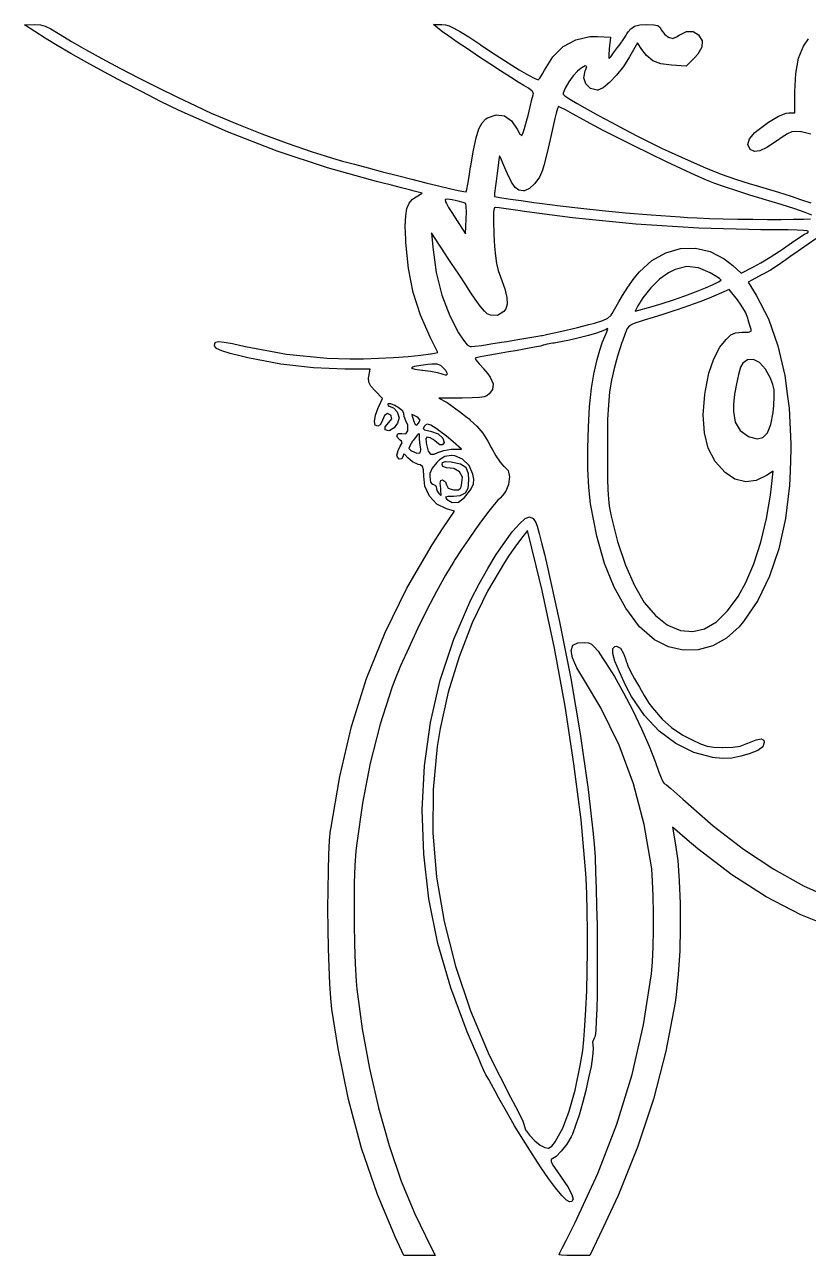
# Model space of a CAD drawing. Extents: x 85 to 117, y -106.7 to -93.3.
# Drawn here: x 107.76 to 110.94, y -103.14 to -98.14 of the extents above; entities that cross this region are included whole.
import ezdxf

# ---------------------------------------------------------------- set-up
doc = ezdxf.new("R2010")
doc.units = 0
doc.layers.add('BLACK', color=7, linetype='CONTINUOUS')

msp = doc.modelspace()

# ---------------------------------------------------------------- linework, layer by layer
at = {"layer": 'BLACK', "linetype": 'CONTINUOUS'}
for p, q in [((107.761, -98.1354), (107.802, -98.1352)), ((107.844, -98.1896), (107.761, -98.1354)), ((107.802, -98.1352), (107.825, -98.1364)), ((107.825, -98.1364), (107.845, -98.1416)), ((107.845, -98.1416), (107.868, -98.1525)), ((109.446, -98.1547), (109.422, -98.135)), ((109.422, -98.135), (109.456, -98.135)), ((109.456, -98.135), (109.471, -98.1362)), ((109.471, -98.1362), (109.486, -98.1405)), ((109.486, -98.1405), (109.505, -98.1492)), ((109.505, -98.1492), (109.531, -98.1637)), ((110.223, -98.1517), (110.238, -98.1413)), ((110.238, -98.1413), (110.26, -98.1362)), ((110.26, -98.1362), (110.289, -98.135)), ((110.289, -98.135), (110.317, -98.1357)), ((110.317, -98.1357), (110.333, -98.1391)), ((110.333, -98.1391), (110.342, -98.1468)), ((110.342, -98.1468), (110.347, -98.156)), ((107.849, -98.1925), (107.844, -98.1896)), ((107.893, -98.2196), (107.849, -98.1925)), ((107.868, -98.1525), (107.899, -98.1712)), ((107.899, -98.1712), (107.906, -98.1756)), ((107.906, -98.1756), (107.951, -98.203)), ((109.458, -98.1641), (109.446, -98.1547)), ((109.484, -98.1823), (109.458, -98.1641)), ((109.518, -98.2062), (109.484, -98.1823)), ((109.531, -98.1637), (109.565, -98.1851)), ((109.565, -98.1851), (109.61, -98.2148)), ((109.949, -98.2239), (110, -98.1964)), ((110, -98.1964), (110.057, -98.1838)), ((110.057, -98.1838), (110.088, -98.1833)), ((110.088, -98.1833), (110.141, -98.1858)), ((110.141, -98.1858), (110.136, -98.2333)), ((110.18, -98.2138), (110.195, -98.1929)), ((110.195, -98.1929), (110.204, -98.1778)), ((110.204, -98.1778), (110.207, -98.173)), ((110.207, -98.173), (110.212, -98.1643)), ((110.212, -98.1643), (110.223, -98.1517)), ((110.347, -98.156), (110.362, -98.1755)), ((110.362, -98.1755), (110.377, -98.1862)), ((110.377, -98.1862), (110.394, -98.1908)), ((110.394, -98.1908), (110.409, -98.1853)), ((110.409, -98.1853), (110.42, -98.1777)), ((110.42, -98.1777), (110.449, -98.1625)), ((110.449, -98.1625), (110.477, -98.163)), ((110.477, -98.163), (110.498, -98.1767)), ((110.498, -98.1767), (110.513, -98.2003)), ((110.924, -98.2228), (110.945, -98.1923)), ((107.949, -98.2523), (107.893, -98.2196)), ((107.951, -98.203), (108.008, -98.2358)), ((108.008, -98.2358), (108.075, -98.2725)), ((109.56, -98.234), (109.518, -98.2062)), ((109.604, -98.2639), (109.56, -98.234)), ((109.61, -98.2148), (109.613, -98.2169)), ((109.613, -98.2169), (109.672, -98.2558)), ((109.906, -98.2654), (109.949, -98.2239)), ((110.136, -98.2333), (110.134, -98.2591)), ((110.142, -98.2654), (110.153, -98.2499)), ((110.153, -98.2499), (110.169, -98.2274)), ((110.169, -98.2274), (110.18, -98.2138)), ((110.25, -98.2093), (110.218, -98.2659)), ((110.268, -98.236), (110.25, -98.2093)), ((110.287, -98.2604), (110.268, -98.236)), ((110.512, -98.2263), (110.495, -98.2553)), ((110.513, -98.2003), (110.512, -98.2263)), ((110.905, -98.2714), (110.924, -98.2228)), ((108.014, -98.289), (107.949, -98.2523)), ((108.086, -98.3283), (108.014, -98.289)), ((108.075, -98.2725), (108.148, -98.3118)), ((109.65, -98.294), (109.604, -98.2639)), ((109.694, -98.3227), (109.65, -98.294)), ((109.672, -98.2558), (109.725, -98.2898)), ((109.725, -98.2898), (109.77, -98.3182)), ((109.872, -98.3204), (109.906, -98.2654)), ((110.134, -98.2591), (110.134, -98.2707)), ((110.134, -98.2707), (110.138, -98.2702)), ((110.138, -98.2702), (110.142, -98.2654)), ((110.218, -98.2659), (110.193, -98.305)), ((110.313, -98.2815), (110.287, -98.2604)), ((110.345, -98.2937), (110.313, -98.2815)), ((110.389, -98.2997), (110.345, -98.2937)), ((110.448, -98.3039), (110.389, -98.2997)), ((110.482, -98.2704), (110.448, -98.3039)), ((110.495, -98.2553), (110.482, -98.2704)), ((110.894, -98.3331), (110.905, -98.2714)), ((108.161, -98.3687), (108.086, -98.3283)), ((108.148, -98.3118), (108.226, -98.3521)), ((109.734, -98.3481), (109.694, -98.3227)), ((109.766, -98.3683), (109.734, -98.3481)), ((109.77, -98.3182), (109.807, -98.34)), ((109.807, -98.34), (109.833, -98.3542)), ((109.854, -98.3531), (109.865, -98.3354)), ((109.865, -98.3354), (109.872, -98.3204)), ((109.989, -98.3426), (109.971, -98.3676)), ((110.007, -98.3235), (109.989, -98.3426)), ((110.022, -98.3119), (110.007, -98.3235)), ((110.038, -98.3028), (110.022, -98.3119)), ((110.033, -98.3507), (110.038, -98.3228)), ((110.045, -98.3047), (110.038, -98.3028)), ((110.038, -98.3228), (110.04, -98.3178)), ((110.04, -98.3178), (110.045, -98.3047)), ((110.165, -98.3407), (110.137, -98.3705)), ((110.193, -98.305), (110.165, -98.3407)), ((110.89, -98.4066), (110.894, -98.3331)), ((108.238, -98.4086), (108.161, -98.3687)), ((108.226, -98.3521), (108.305, -98.3921)), ((108.305, -98.3921), (108.382, -98.4303)), ((109.789, -98.3817), (109.766, -98.3683)), ((109.807, -98.3933), (109.789, -98.3817)), ((109.823, -98.406), (109.807, -98.3933)), ((109.833, -98.3542), (109.847, -98.3599)), ((109.847, -98.36), (109.854, -98.3531)), ((109.847, -98.3599), (109.847, -98.36)), ((109.956, -98.393), (109.949, -98.4133)), ((109.971, -98.3676), (109.956, -98.393)), ((110.041, -98.3761), (110.033, -98.3507)), ((110.059, -98.3945), (110.041, -98.3761)), ((110.086, -98.4017), (110.059, -98.3945)), ((110.111, -98.3916), (110.089, -98.4013)), ((110.137, -98.3705), (110.111, -98.3916)), ((108.313, -98.4467), (108.238, -98.4086)), ((108.389, -98.4835), (108.313, -98.4467)), ((108.382, -98.4303), (108.456, -98.4652)), ((109.814, -98.4685), (109.821, -98.4391)), ((109.821, -98.4391), (109.827, -98.4196)), ((109.828, -98.4142), (109.823, -98.406)), ((109.827, -98.4196), (109.828, -98.4142)), ((109.949, -98.4133), (109.948, -98.4171)), ((109.948, -98.4171), (109.955, -98.4242)), ((109.955, -98.4242), (109.975, -98.4375)), ((109.975, -98.4375), (110.006, -98.4561)), ((110.089, -98.4013), (110.086, -98.4017)), ((110.89, -98.4933), (110.89, -98.4066)), ((108.585, -98.5705), (108.389, -98.4835)), ((108.456, -98.4652), (108.522, -98.4955)), ((108.522, -98.4955), (108.532, -98.4998)), ((108.532, -98.4998), (108.623, -98.5383)), ((109.806, -98.5037), (109.814, -98.4685)), ((109.92, -98.4951), (109.915, -98.5162)), ((109.926, -98.4758), (109.92, -98.4951)), ((109.93, -98.4683), (109.926, -98.4758)), ((109.938, -98.4716), (109.93, -98.4683)), ((109.958, -98.4816), (109.938, -98.4716)), ((109.986, -98.4968), (109.958, -98.4816)), ((110.019, -98.5155), (109.986, -98.4968)), ((110.006, -98.4561), (110.046, -98.4787)), ((110.046, -98.4787), (110.092, -98.5044)), ((110.823, -98.5068), (110.854, -98.4946)), ((110.854, -98.4946), (110.865, -98.4933)), ((110.865, -98.4933), (110.89, -98.4933)), ((108.623, -98.5383), (108.724, -98.5781)), ((109.606, -98.5589), (109.619, -98.5337)), ((109.619, -98.5337), (109.634, -98.5178)), ((109.634, -98.5178), (109.641, -98.5138)), ((109.641, -98.5138), (109.677, -98.5018)), ((109.677, -98.5018), (109.71, -98.5058)), ((109.71, -98.5058), (109.738, -98.526)), ((109.738, -98.526), (109.761, -98.5596)), ((109.792, -98.557), (109.8, -98.5272)), ((109.8, -98.5272), (109.806, -98.5037)), ((109.915, -98.5162), (109.907, -98.5536)), ((110.058, -98.5369), (110.019, -98.5155)), ((110.111, -98.5647), (110.058, -98.5369)), ((110.092, -98.5044), (110.143, -98.5319)), ((110.143, -98.5319), (110.196, -98.5601)), ((110.734, -98.5676), (110.782, -98.5313)), ((110.782, -98.5313), (110.823, -98.5068)), ((108.787, -98.6489), (108.585, -98.5705)), ((108.724, -98.5781), (108.828, -98.6167)), ((109.584, -98.6446), (109.595, -98.5952)), ((109.595, -98.5952), (109.606, -98.5589)), ((109.761, -98.5596), (109.771, -98.5767)), ((109.771, -98.5767), (109.78, -98.5849)), ((109.78, -98.5849), (109.781, -98.585)), ((109.781, -98.585), (109.785, -98.5774)), ((109.785, -98.5774), (109.792, -98.557)), ((109.907, -98.5536), (109.896, -98.6015)), ((110.171, -98.5954), (110.111, -98.5647)), ((110.236, -98.6277), (110.171, -98.5954)), ((110.196, -98.5601), (110.25, -98.5879)), ((110.25, -98.5879), (110.302, -98.6142)), ((110.698, -98.6219), (110.705, -98.599)), ((110.705, -98.599), (110.727, -98.5736)), ((110.727, -98.5736), (110.734, -98.5676)), ((110.838, -98.5926), (110.815, -98.6089)), ((110.86, -98.5783), (110.838, -98.5926)), ((110.877, -98.571), (110.86, -98.5783)), ((110.893, -98.5689), (110.877, -98.571)), ((110.914, -98.5701), (110.893, -98.5689)), ((110.916, -98.5703), (110.914, -98.5701)), ((110.954, -98.5795), (110.916, -98.5703)), ((108.991, -98.7168), (108.787, -98.6489)), ((108.828, -98.6167), (108.929, -98.6517)), ((109.573, -98.7088), (109.584, -98.6446)), ((109.896, -98.6015), (109.883, -98.6546)), ((110.302, -98.6603), (110.236, -98.6277)), ((110.302, -98.6142), (110.351, -98.6379)), ((110.351, -98.6379), (110.375, -98.6491)), ((110.375, -98.6491), (110.456, -98.6863)), ((110.708, -98.6417), (110.698, -98.6219)), ((110.708, -98.6418), (110.708, -98.6417)), ((110.725, -98.6505), (110.708, -98.6418)), ((110.747, -98.6484), (110.725, -98.6505)), ((110.776, -98.6347), (110.747, -98.6484)), ((110.815, -98.6089), (110.776, -98.6347)), ((108.929, -98.6517), (108.982, -98.6687)), ((108.982, -98.6687), (109.012, -98.6778)), ((109.012, -98.6778), (109.052, -98.6892)), ((109.052, -98.6892), (109.101, -98.7025)), ((109.687, -98.6829), (109.684, -98.7077)), ((109.69, -98.6683), (109.687, -98.6829)), ((109.69, -98.6685), (109.69, -98.6683)), ((109.695, -98.6779), (109.69, -98.6685)), ((109.704, -98.6984), (109.695, -98.6779)), ((109.716, -98.7267), (109.704, -98.6984)), ((109.883, -98.6546), (109.87, -98.7073)), ((110.368, -98.6918), (110.302, -98.6603)), ((110.429, -98.7209), (110.368, -98.6918)), ((110.456, -98.6863), (110.527, -98.7168)), ((109.19, -98.7724), (108.991, -98.7168)), ((109.101, -98.7025), (109.156, -98.7171)), ((109.156, -98.7171), (109.215, -98.7324)), ((109.215, -98.7324), (109.275, -98.7479)), ((109.275, -98.7479), (109.334, -98.763)), ((109.566, -98.7515), (109.572, -98.7127)), ((109.572, -98.7127), (109.573, -98.7088)), ((109.68, -98.7383), (109.676, -98.7704)), ((109.684, -98.7077), (109.68, -98.7383)), ((109.722, -98.7412), (109.716, -98.7267)), ((109.738, -98.7751), (109.722, -98.7412)), ((109.865, -98.7267), (109.853, -98.7548)), ((109.87, -98.7073), (109.865, -98.7267)), ((110.485, -98.7462), (110.429, -98.7209)), ((110.531, -98.7664), (110.485, -98.7462)), ((110.527, -98.7168), (110.59, -98.742)), ((110.59, -98.742), (110.649, -98.7631)), ((109.206, -98.7765), (109.19, -98.7724)), ((109.251, -98.7877), (109.206, -98.7765)), ((109.292, -98.7979), (109.251, -98.7877)), ((109.324, -98.806), (109.292, -98.7979)), ((109.334, -98.763), (109.391, -98.7771)), ((109.391, -98.7771), (109.442, -98.7898)), ((109.442, -98.7898), (109.487, -98.8004)), ((109.557, -98.8055), (109.561, -98.7835)), ((109.561, -98.7835), (109.566, -98.7515)), ((109.672, -98.7997), (109.67, -98.8219)), ((109.676, -98.7704), (109.672, -98.7997)), ((109.753, -98.7962), (109.738, -98.7751)), ((109.769, -98.807), (109.753, -98.7962)), ((109.834, -98.7809), (109.812, -98.8007)), ((109.853, -98.7548), (109.834, -98.7809)), ((110.565, -98.7801), (110.531, -98.7664)), ((110.604, -98.7941), (110.565, -98.7801)), ((110.654, -98.8106), (110.604, -98.7941)), ((110.649, -98.7631), (110.708, -98.7816)), ((110.708, -98.7816), (110.732, -98.7886)), ((110.732, -98.7886), (110.773, -98.8007)), ((109.323, -98.8606), (109.337, -98.8445)), ((109.343, -98.8111), (109.324, -98.806)), ((109.337, -98.8445), (109.351, -98.8346)), ((109.376, -98.8196), (109.343, -98.8111)), ((109.351, -98.8346), (109.376, -98.8196)), ((109.479, -98.8442), (109.469, -98.8457)), ((109.469, -98.8457), (109.471, -98.8549)), ((109.498, -98.8467), (109.479, -98.8442)), ((109.487, -98.8004), (109.522, -98.8083)), ((109.522, -98.8517), (109.498, -98.8467)), ((109.522, -98.8083), (109.545, -98.8131)), ((109.545, -98.8131), (109.555, -98.8142)), ((109.555, -98.8141), (109.557, -98.8055)), ((109.555, -98.8142), (109.555, -98.8141)), ((109.67, -98.8219), (109.669, -98.8327)), ((109.669, -98.8327), (109.669, -98.8331)), ((109.669, -98.8331), (109.677, -98.8348)), ((109.677, -98.8348), (109.7, -98.8385)), ((109.7, -98.8385), (109.734, -98.8436)), ((109.734, -98.8436), (109.778, -98.8499)), ((109.788, -98.81), (109.769, -98.807)), ((109.778, -98.8499), (109.829, -98.8571)), ((109.791, -98.8098), (109.788, -98.81)), ((109.812, -98.8007), (109.791, -98.8098)), ((110.707, -98.8275), (110.654, -98.8106)), ((110.757, -98.8426), (110.707, -98.8275)), ((110.761, -98.8441), (110.757, -98.8426)), ((110.834, -98.8658), (110.761, -98.8441)), ((110.773, -98.8007), (110.823, -98.816)), ((110.823, -98.816), (110.875, -98.8324)), ((110.875, -98.8324), (110.913, -98.845)), ((110.913, -98.845), (110.955, -98.8586)), ((109.309, -98.9124), (109.314, -98.8823)), ((109.314, -98.8823), (109.323, -98.8606)), ((109.471, -98.8549), (109.474, -98.8621)), ((109.474, -98.8621), (109.483, -98.8782)), ((109.483, -98.8782), (109.499, -98.903)), ((109.542, -98.8574), (109.522, -98.8517)), ((109.553, -98.8622), (109.542, -98.8574)), ((109.553, -98.8624), (109.553, -98.8622)), ((109.555, -98.8733), (109.553, -98.8624)), ((109.556, -98.8958), (109.555, -98.8733)), ((109.555, -98.9256), (109.556, -98.8958)), ((109.666, -98.8958), (109.665, -98.9075)), ((109.667, -98.8891), (109.666, -98.8958)), ((109.67, -98.8799), (109.667, -98.8891)), ((109.674, -98.8777), (109.67, -98.8799)), ((109.675, -98.8778), (109.674, -98.8777)), ((109.689, -98.8797), (109.675, -98.8778)), ((109.717, -98.8835), (109.689, -98.8797)), ((109.755, -98.8888), (109.717, -98.8835)), ((109.801, -98.8953), (109.755, -98.8888)), ((109.852, -98.9026), (109.801, -98.8953)), ((109.829, -98.8571), (109.853, -98.8605)), ((109.853, -98.8605), (109.936, -98.8714)), ((109.936, -98.8714), (110.02, -98.8813)), ((110.02, -98.8813), (110.107, -98.8904)), ((110.107, -98.8904), (110.202, -98.8991)), ((110.202, -98.8991), (110.306, -98.9076)), ((110.89, -98.8837), (110.834, -98.8658)), ((110.932, -98.8981), (110.89, -98.8837)), ((110.958, -98.909), (110.932, -98.8981)), ((109.307, -98.9535), (109.309, -98.9124)), ((109.499, -98.903), (109.517, -98.9312)), ((109.517, -98.9312), (109.518, -98.9328)), ((109.518, -98.9328), (109.552, -98.9848)), ((109.552, -98.9848), (109.555, -98.9256)), ((109.665, -98.9075), (109.665, -98.9377)), ((109.665, -98.9377), (109.667, -98.9819)), ((109.986, -98.9202), (109.852, -98.9026)), ((110.243, -98.946), (109.986, -98.9202)), ((110.5, -98.9622), (110.243, -98.946)), ((110.306, -98.9076), (110.424, -98.9162)), ((110.424, -98.9162), (110.453, -98.9182)), ((110.453, -98.9182), (110.493, -98.9205)), ((110.493, -98.9205), (110.543, -98.9224)), ((110.543, -98.9224), (110.598, -98.924)), ((110.598, -98.924), (110.658, -98.9252)), ((110.658, -98.9252), (110.719, -98.926)), ((110.719, -98.926), (110.778, -98.9264)), ((110.778, -98.9264), (110.834, -98.9263)), ((110.834, -98.9263), (110.883, -98.9258)), ((110.883, -98.9258), (110.924, -98.9249)), ((110.924, -98.9249), (110.953, -98.9235)), ((109.309, -99.0085), (109.307, -98.9535)), ((109.443, -99.0267), (109.414, -98.9808)), ((109.414, -98.9808), (109.419, -99.0392)), ((109.667, -98.9819), (109.667, -98.9871)), ((109.667, -98.9871), (109.669, -99.0369)), ((110.752, -98.9683), (110.5, -98.9622)), ((110.813, -98.9686), (110.752, -98.9683)), ((110.863, -98.969), (110.813, -98.9686)), ((110.899, -98.9697), (110.863, -98.969)), ((110.924, -98.9708), (110.899, -98.9697)), ((110.906, -99.0016), (110.929, -98.9869)), ((110.938, -98.9724), (110.924, -98.9708)), ((110.929, -98.9869), (110.938, -98.9816)), ((110.944, -98.9747), (110.938, -98.9724)), ((110.938, -98.9816), (110.944, -98.9777)), ((110.944, -98.9777), (110.944, -98.9747)), ((109.31, -99.0195), (109.309, -99.0085)), ((109.32, -99.1262), (109.31, -99.0195)), ((109.419, -99.0392), (109.433, -99.1425)), ((109.457, -99.0477), (109.443, -99.0267)), ((109.479, -99.0814), (109.457, -99.0477)), ((109.669, -99.0369), (109.673, -99.0747)), ((110.366, -99.0617), (110.425, -99.045)), ((110.425, -99.045), (110.486, -99.0435)), ((110.486, -99.0435), (110.546, -99.0572)), ((110.827, -99.0553), (110.843, -99.0439)), ((110.843, -99.0439), (110.876, -99.0215)), ((110.876, -99.0215), (110.906, -99.0016)), ((110.913, -99.0488), (110.889, -99.0642)), ((110.975, -99.0054), (110.913, -99.0488)), ((109.498, -99.11), (109.479, -99.0814)), ((109.673, -99.0747), (109.678, -99.1054)), ((110.258, -99.14), (110.309, -99.0934)), ((110.309, -99.0934), (110.366, -99.0617)), ((110.546, -99.0572), (110.603, -99.0864)), ((110.603, -99.0864), (110.638, -99.1138)), ((110.752, -99.1026), (110.789, -99.0801)), ((110.789, -99.0801), (110.827, -99.0553)), ((110.845, -99.0966), (110.822, -99.1127)), ((110.853, -99.09), (110.845, -99.0966)), ((110.874, -99.0743), (110.853, -99.09)), ((110.889, -99.0642), (110.874, -99.0743)), ((109.339, -99.2234), (109.32, -99.1262)), ((109.433, -99.1425), (109.456, -99.2344)), ((109.507, -99.1235), (109.498, -99.11)), ((109.527, -99.153), (109.507, -99.1235)), ((109.678, -99.1054), (109.685, -99.1337)), ((109.685, -99.1337), (109.694, -99.16)), ((110.237, -99.1652), (110.258, -99.14)), ((110.376, -99.1435), (110.34, -99.1692)), ((110.404, -99.1297), (110.376, -99.1435)), ((110.451, -99.1182), (110.404, -99.1297)), ((110.498, -99.1228), (110.451, -99.1182)), ((110.546, -99.1436), (110.498, -99.1228)), ((110.566, -99.1555), (110.546, -99.1436)), ((110.638, -99.1138), (110.672, -99.1442)), ((110.672, -99.1442), (110.722, -99.1189)), ((110.722, -99.1189), (110.752, -99.1026)), ((110.791, -99.1321), (110.758, -99.1505)), ((110.822, -99.1127), (110.791, -99.1321)), ((109.55, -99.1883), (109.527, -99.153)), ((109.574, -99.2244), (109.55, -99.1883)), ((109.694, -99.16), (109.711, -99.2081)), ((110.211, -99.2016), (110.237, -99.1652)), ((110.34, -99.1692), (110.304, -99.2048)), ((110.526, -99.205), (110.558, -99.1913)), ((110.558, -99.1913), (110.58, -99.1805)), ((110.583, -99.1669), (110.566, -99.1555)), ((110.58, -99.1805), (110.59, -99.1736)), ((110.59, -99.173), (110.583, -99.1669)), ((110.59, -99.1736), (110.59, -99.173)), ((110.715, -99.173), (110.7, -99.1808)), ((110.7, -99.1808), (110.733, -99.2343)), ((110.757, -99.1507), (110.715, -99.173)), ((110.758, -99.1505), (110.757, -99.1507)), ((109.369, -99.3156), (109.339, -99.2234)), ((109.456, -99.2344), (109.488, -99.3183)), ((109.591, -99.2499), (109.574, -99.2244)), ((109.612, -99.2785), (109.591, -99.2499)), ((109.711, -99.2081), (109.72, -99.244)), ((109.72, -99.244), (109.721, -99.2702)), ((110.174, -99.2612), (110.189, -99.2353)), ((110.189, -99.2353), (110.211, -99.2016)), ((110.272, -99.2449), (110.252, -99.2769)), ((110.304, -99.2048), (110.272, -99.2449)), ((110.396, -99.2528), (110.442, -99.2368)), ((110.442, -99.2368), (110.486, -99.2205)), ((110.486, -99.2205), (110.526, -99.205)), ((110.542, -99.2461), (110.503, -99.2608)), ((110.57, -99.2346), (110.542, -99.2461)), ((110.623, -99.211), (110.57, -99.2346)), ((110.656, -99.2532), (110.623, -99.211)), ((110.733, -99.2343), (110.782, -99.3306)), ((109.629, -99.2996), (109.612, -99.2785)), ((109.64, -99.3099), (109.629, -99.2996)), ((109.716, -99.2894), (109.707, -99.3009)), ((109.721, -99.2702), (109.716, -99.2894)), ((110.147, -99.3088), (110.158, -99.289)), ((110.158, -99.289), (110.174, -99.2612)), ((110.252, -99.2769), (110.241, -99.2994)), ((110.241, -99.2994), (110.31, -99.2798)), ((110.31, -99.2798), (110.351, -99.2675)), ((110.351, -99.2675), (110.396, -99.2528)), ((110.402, -99.2963), (110.357, -99.3109)), ((110.411, -99.2932), (110.402, -99.2963)), ((110.458, -99.2771), (110.411, -99.2932)), ((110.503, -99.2608), (110.458, -99.2771)), ((110.671, -99.2743), (110.656, -99.2532)), ((110.689, -99.3037), (110.671, -99.2743)), ((109.41, -99.4076), (109.369, -99.3156)), ((109.488, -99.3183), (109.524, -99.3866)), ((109.653, -99.3155), (109.64, -99.3099)), ((109.682, -99.3162), (109.653, -99.3155)), ((109.707, -99.3009), (109.682, -99.3162)), ((110.053, -99.3531), (110.076, -99.3473)), ((110.076, -99.3473), (110.109, -99.3376)), ((110.109, -99.3376), (110.13, -99.3278)), ((110.13, -99.3278), (110.143, -99.3155)), ((110.143, -99.3155), (110.147, -99.3088)), ((110.248, -99.3455), (110.23, -99.3515)), ((110.253, -99.3441), (110.248, -99.3455)), ((110.278, -99.3361), (110.253, -99.3441)), ((110.314, -99.3246), (110.278, -99.3361)), ((110.357, -99.3109), (110.314, -99.3246)), ((110.699, -99.3282), (110.689, -99.3037)), ((110.7, -99.3342), (110.699, -99.3282)), ((110.707, -99.3575), (110.7, -99.3342)), ((110.782, -99.3306), (110.82, -99.4395)), ((109.524, -99.3866), (109.543, -99.4174)), ((109.838, -99.4018), (109.86, -99.3981)), ((109.86, -99.3981), (109.865, -99.3973)), ((109.865, -99.3973), (109.886, -99.3931)), ((109.886, -99.3931), (109.919, -99.3857)), ((109.919, -99.3857), (109.961, -99.3759)), ((109.961, -99.3759), (110.007, -99.3648)), ((110.007, -99.3648), (110.053, -99.3531)), ((110.051, -99.3974), (110.013, -99.4073)), ((110.084, -99.3879), (110.051, -99.3974)), ((110.11, -99.3796), (110.084, -99.3879)), ((110.108, -99.4241), (110.123, -99.3894)), ((110.123, -99.3737), (110.11, -99.3796)), ((110.129, -99.3697), (110.123, -99.3737)), ((110.123, -99.3894), (110.13, -99.3725)), ((110.13, -99.3725), (110.129, -99.3697)), ((110.2, -99.3899), (110.189, -99.4216)), ((110.209, -99.3701), (110.2, -99.3899)), ((110.218, -99.3584), (110.209, -99.3701)), ((110.23, -99.3515), (110.218, -99.3584)), ((110.61, -99.414), (110.63, -99.3956)), ((110.63, -99.3956), (110.649, -99.3871)), ((110.649, -99.3871), (110.675, -99.385)), ((110.675, -99.385), (110.677, -99.385)), ((110.677, -99.385), (110.701, -99.3839)), ((110.701, -99.3839), (110.712, -99.3799)), ((110.712, -99.373), (110.707, -99.3575)), ((110.712, -99.3799), (110.712, -99.373)), ((108.532, -99.4404), (108.534, -99.43)), ((108.54, -99.4502), (108.532, -99.4404)), ((108.534, -99.43), (108.538, -99.425)), ((108.538, -99.425), (108.549, -99.4225)), ((108.549, -99.4225), (108.571, -99.4244)), ((108.571, -99.4244), (108.606, -99.4308)), ((108.606, -99.4308), (108.657, -99.442)), ((108.657, -99.442), (108.658, -99.4423)), ((108.658, -99.4423), (108.825, -99.4743)), ((109.44, -99.4676), (109.41, -99.4076)), ((109.543, -99.4174), (109.558, -99.4353)), ((109.558, -99.4353), (109.571, -99.4427)), ((109.571, -99.4427), (109.576, -99.4432)), ((109.576, -99.4432), (109.59, -99.4418)), ((109.59, -99.4418), (109.618, -99.4381)), ((109.618, -99.4381), (109.655, -99.4325)), ((109.655, -99.4325), (109.698, -99.4255)), ((109.698, -99.4255), (109.719, -99.422)), ((109.719, -99.422), (109.764, -99.4143)), ((109.764, -99.4143), (109.805, -99.4074)), ((109.832, -99.446), (109.797, -99.4525)), ((109.805, -99.4074), (109.838, -99.4018)), ((109.856, -99.4409), (109.832, -99.446)), ((109.867, -99.4378), (109.856, -99.4409)), ((109.868, -99.4372), (109.867, -99.4378)), ((109.884, -99.4328), (109.868, -99.4372)), ((109.906, -99.4294), (109.884, -99.4328)), ((109.912, -99.4287), (109.906, -99.4294)), ((109.939, -99.424), (109.912, -99.4287)), ((109.974, -99.4165), (109.939, -99.424)), ((110.013, -99.4073), (109.974, -99.4165)), ((110.097, -99.4574), (110.108, -99.4241)), ((110.187, -99.4262), (110.169, -99.482)), ((110.189, -99.4216), (110.187, -99.4262)), ((110.56, -99.4929), (110.585, -99.446)), ((110.585, -99.446), (110.61, -99.414)), ((110.82, -99.4395), (110.849, -99.5607)), ((108.562, -99.4602), (108.54, -99.4502)), ((108.596, -99.4712), (108.562, -99.4602)), ((108.646, -99.4839), (108.596, -99.4712)), ((108.668, -99.4889), (108.646, -99.4839)), ((108.802, -99.514), (108.668, -99.4889)), ((108.825, -99.4743), (108.989, -99.4907)), ((108.989, -99.4907), (109.082, -99.4932)), ((109.082, -99.4932), (109.137, -99.4924)), ((109.137, -99.4924), (109.198, -99.4902)), ((109.198, -99.4902), (109.26, -99.4869)), ((109.26, -99.4869), (109.319, -99.4828)), ((109.319, -99.4828), (109.37, -99.478)), ((109.37, -99.478), (109.409, -99.473)), ((109.409, -99.473), (109.413, -99.4723)), ((109.413, -99.4723), (109.44, -99.4676)), ((109.595, -99.4884), (109.591, -99.4897)), ((109.591, -99.4897), (109.594, -99.497)), ((109.594, -99.497), (109.607, -99.5128)), ((109.613, -99.4846), (109.595, -99.4884)), ((109.643, -99.4791), (109.613, -99.4846)), ((109.682, -99.4722), (109.643, -99.4791)), ((109.726, -99.4647), (109.682, -99.4722)), ((109.755, -99.4599), (109.726, -99.4647)), ((109.797, -99.4525), (109.755, -99.4599)), ((110.076, -99.5433), (110.087, -99.4951)), ((110.087, -99.4951), (110.097, -99.4574)), ((110.169, -99.482), (110.155, -99.5318)), ((110.54, -99.5505), (110.56, -99.4929)), ((110.697, -99.4963), (110.678, -99.5098)), ((110.721, -99.495), (110.697, -99.4963)), ((110.746, -99.5082), (110.721, -99.495)), ((108.935, -99.5296), (108.802, -99.514)), ((109.062, -99.535), (108.935, -99.5296)), ((109.164, -99.535), (109.062, -99.535)), ((109.159, -99.5639), (109.164, -99.535)), ((109.336, -99.5269), (109.333, -99.5309)), ((109.333, -99.5309), (109.346, -99.5347)), ((109.345, -99.5243), (109.336, -99.5269)), ((109.37, -99.5199), (109.345, -99.5243)), ((109.346, -99.5347), (109.375, -99.5385)), ((109.399, -99.5162), (109.37, -99.5199)), ((109.375, -99.5385), (109.377, -99.5387)), ((109.377, -99.5387), (109.41, -99.5429)), ((109.415, -99.5147), (109.399, -99.5162)), ((109.41, -99.5429), (109.438, -99.5483)), ((109.437, -99.515), (109.415, -99.5147)), ((109.451, -99.5202), (109.437, -99.515)), ((109.438, -99.5483), (109.455, -99.5536)), ((109.464, -99.5319), (109.451, -99.5202)), ((109.472, -99.5406), (109.464, -99.5319)), ((109.479, -99.5543), (109.472, -99.5406)), ((109.607, -99.5128), (109.626, -99.5338)), ((109.626, -99.5338), (109.626, -99.5345)), ((109.626, -99.5345), (109.642, -99.5543)), ((110.064, -99.6114), (110.075, -99.5472)), ((110.075, -99.5472), (110.076, -99.5433)), ((110.155, -99.5318), (110.145, -99.579)), ((110.669, -99.527), (110.66, -99.5566)), ((110.678, -99.5098), (110.669, -99.527)), ((110.77, -99.5349), (110.746, -99.5082)), ((110.792, -99.5743), (110.77, -99.5349)), ((109.158, -99.5701), (109.159, -99.5639)), ((109.159, -99.5876), (109.158, -99.5701)), ((109.167, -99.6033), (109.159, -99.5876)), ((109.455, -99.5536), (109.473, -99.5593)), ((109.473, -99.5593), (109.479, -99.5543)), ((109.642, -99.5543), (109.652, -99.5669)), ((109.652, -99.5669), (109.664, -99.5937)), ((109.664, -99.5937), (109.661, -99.6168)), ((110.145, -99.579), (110.137, -99.6271)), ((110.526, -99.6215), (110.54, -99.5505)), ((110.652, -99.5946), (110.645, -99.6367)), ((110.66, -99.5566), (110.652, -99.5946)), ((110.792, -99.5747), (110.792, -99.5743)), ((110.8, -99.5972), (110.792, -99.5747)), ((110.805, -99.6189), (110.8, -99.5972)), ((110.849, -99.5607), (110.86, -99.6456)), ((109.185, -99.6233), (109.167, -99.6033)), ((109.215, -99.6538), (109.185, -99.6233)), ((109.627, -99.6473), (109.608, -99.6501)), ((109.639, -99.6424), (109.627, -99.6473)), ((109.648, -99.635), (109.639, -99.6424)), ((109.661, -99.6168), (109.648, -99.635)), ((110.056, -99.6873), (110.064, -99.6114)), ((110.137, -99.6271), (110.132, -99.6795)), ((110.517, -99.7208), (110.524, -99.637)), ((110.524, -99.637), (110.526, -99.6215)), ((110.645, -99.6367), (110.641, -99.6789)), ((110.804, -99.6829), (110.806, -99.6456)), ((110.806, -99.6456), (110.805, -99.6189)), ((110.86, -99.6456), (110.866, -99.6936)), ((109.186, -99.7222), (109.197, -99.6917)), ((109.197, -99.6917), (109.199, -99.6887)), ((109.199, -99.6887), (109.215, -99.6538)), ((109.237, -99.6757), (109.236, -99.6767)), ((109.236, -99.6767), (109.237, -99.684)), ((109.248, -99.6755), (109.237, -99.6757)), ((109.237, -99.684), (109.242, -99.685)), ((109.242, -99.685), (109.259, -99.692)), ((109.265, -99.6825), (109.248, -99.6755)), ((109.259, -99.692), (109.274, -99.7087)), ((109.283, -99.6936), (109.265, -99.6825)), ((109.297, -99.7056), (109.283, -99.6936)), ((109.538, -99.652), (109.444, -99.6524)), ((109.444, -99.6524), (109.477, -99.6708)), ((109.477, -99.6708), (109.498, -99.6849)), ((109.498, -99.6849), (109.527, -99.7062)), ((109.579, -99.6516), (109.538, -99.652)), ((109.608, -99.6501), (109.579, -99.6516)), ((110.051, -99.7703), (110.056, -99.6873)), ((110.132, -99.6795), (110.129, -99.7398)), ((110.641, -99.6789), (110.64, -99.7073)), ((110.801, -99.7111), (110.804, -99.6829)), ((110.866, -99.6936), (110.873, -99.8379)), ((109.182, -99.7469), (109.186, -99.7222)), ((109.185, -99.7627), (109.182, -99.7469)), ((109.213, -99.7459), (109.205, -99.7615)), ((109.214, -99.7413), (109.213, -99.7459)), ((109.223, -99.7228), (109.214, -99.7413)), ((109.235, -99.7154), (109.223, -99.7228)), ((109.248, -99.7218), (109.235, -99.7154)), ((109.241, -99.7511), (109.252, -99.7366)), ((109.25, -99.7254), (109.248, -99.7218)), ((109.252, -99.7366), (109.25, -99.7254)), ((109.274, -99.7087), (109.281, -99.7284)), ((109.282, -99.7317), (109.276, -99.754)), ((109.281, -99.7284), (109.282, -99.7317)), ((109.301, -99.7152), (109.297, -99.7056)), ((109.302, -99.7272), (109.301, -99.7152)), ((109.31, -99.7449), (109.302, -99.7272)), ((109.317, -99.7617), (109.31, -99.7449)), ((109.34, -99.7213), (109.334, -99.7186)), ((109.334, -99.7186), (109.335, -99.7253)), ((109.335, -99.7253), (109.341, -99.7418)), ((109.354, -99.729), (109.34, -99.7213)), ((109.341, -99.7418), (109.341, -99.7437)), ((109.341, -99.7437), (109.348, -99.7601)), ((109.36, -99.7328), (109.354, -99.729)), ((109.367, -99.7417), (109.36, -99.7328)), ((109.361, -99.7541), (109.367, -99.7417)), ((109.527, -99.7062), (109.558, -99.7305)), ((109.558, -99.7305), (109.566, -99.737)), ((109.566, -99.737), (109.571, -99.7417)), ((109.571, -99.7417), (109.598, -99.7664)), ((110.129, -99.7398), (110.128, -99.8114)), ((110.522, -99.7934), (110.517, -99.7208)), ((110.64, -99.7073), (110.647, -99.7502)), ((110.792, -99.7597), (110.801, -99.7111)), ((109.196, -99.7668), (109.185, -99.7627)), ((109.205, -99.7615), (109.196, -99.7668)), ((109.226, -99.7693), (109.241, -99.7511)), ((109.226, -99.7809), (109.226, -99.7693)), ((109.24, -99.785), (109.226, -99.7809)), ((109.244, -99.7844), (109.24, -99.785)), ((109.262, -99.7735), (109.244, -99.7844)), ((109.276, -99.754), (109.262, -99.7735)), ((109.273, -99.8052), (109.278, -99.7957)), ((109.278, -99.7957), (109.292, -99.7963)), ((109.292, -99.7963), (109.293, -99.7965)), ((109.293, -99.7965), (109.309, -99.7971)), ((109.309, -99.7971), (109.317, -99.7855)), ((109.318, -99.783), (109.317, -99.7617)), ((109.317, -99.7855), (109.318, -99.783)), ((109.348, -99.7601), (109.354, -99.7625)), ((109.354, -99.7625), (109.361, -99.7541)), ((109.362, -99.7956), (109.355, -99.8028)), ((109.365, -99.8), (109.362, -99.7956)), ((109.365, -99.8149), (109.365, -99.8)), ((109.385, -99.7665), (109.38, -99.7758)), ((109.38, -99.7758), (109.385, -99.7814)), ((109.39, -99.7605), (109.385, -99.7665)), ((109.385, -99.7814), (109.403, -99.7859)), ((109.398, -99.7577), (109.39, -99.7605)), ((109.411, -99.7626), (109.398, -99.7577)), ((109.403, -99.7859), (109.409, -99.787)), ((109.409, -99.787), (109.441, -99.7975)), ((109.432, -99.7762), (109.411, -99.7626)), ((109.443, -99.7833), (109.432, -99.7762)), ((109.441, -99.7975), (109.46, -99.8148)), ((109.474, -99.8066), (109.443, -99.7833)), ((109.598, -99.7664), (109.622, -99.7944)), ((109.622, -99.7944), (109.643, -99.8274)), ((110.049, -99.8558), (110.051, -99.7703)), ((110.538, -99.8558), (110.522, -99.7934)), ((110.647, -99.7502), (110.668, -99.7839)), ((110.668, -99.7839), (110.701, -99.8077)), ((110.76, -99.8122), (110.779, -99.7931)), ((110.779, -99.7931), (110.792, -99.7597)), ((109.275, -99.8122), (109.273, -99.8052)), ((109.286, -99.8238), (109.275, -99.8122)), ((109.278, -99.8649), (109.286, -99.8482)), ((109.292, -99.8268), (109.286, -99.8238)), ((109.286, -99.8482), (109.294, -99.8337)), ((109.294, -99.8337), (109.292, -99.8268)), ((109.325, -99.8465), (109.322, -99.8569)), ((109.337, -99.8277), (109.325, -99.8465)), ((109.341, -99.8226), (109.337, -99.8277)), ((109.355, -99.8028), (109.341, -99.8226)), ((109.366, -99.835), (109.365, -99.8149)), ((109.37, -99.8579), (109.366, -99.835)), ((109.395, -99.8115), (109.391, -99.8161)), ((109.391, -99.8161), (109.392, -99.832)), ((109.392, -99.832), (109.394, -99.8403)), ((109.394, -99.8403), (109.399, -99.8618)), ((109.408, -99.8143), (109.395, -99.8115)), ((109.421, -99.8207), (109.408, -99.8143)), ((109.434, -99.8319), (109.421, -99.8207)), ((109.435, -99.8333), (109.434, -99.8319)), ((109.447, -99.842), (109.435, -99.8333)), ((109.459, -99.8418), (109.447, -99.842)), ((109.465, -99.8324), (109.459, -99.8418)), ((109.46, -99.8148), (109.465, -99.8324)), ((109.502, -99.8298), (109.474, -99.8066)), ((109.536, -99.8594), (109.502, -99.8298)), ((109.643, -99.8274), (109.656, -99.853)), ((110.128, -99.8114), (110.128, -99.8558)), ((110.701, -99.8077), (110.706, -99.8099)), ((110.706, -99.8099), (110.736, -99.8175)), ((110.736, -99.8175), (110.76, -99.8122)), ((110.873, -99.8379), (110.873, -99.86)), ((109.273, -99.8847), (109.278, -99.8649)), ((109.275, -99.8922), (109.273, -99.8847)), ((109.283, -99.9008), (109.275, -99.8922)), ((109.293, -99.8993), (109.283, -99.9008)), ((109.299, -99.8871), (109.293, -99.8993)), ((109.3, -99.8807), (109.299, -99.8871)), ((109.305, -99.8812), (109.3, -99.8807)), ((109.317, -99.8943), (109.305, -99.8812)), ((109.337, -99.9112), (109.317, -99.8943)), ((109.322, -99.8569), (109.328, -99.8638)), ((109.328, -99.8638), (109.333, -99.867)), ((109.333, -99.867), (109.354, -99.8765)), ((109.354, -99.8765), (109.368, -99.8745)), ((109.368, -99.8745), (109.371, -99.8618)), ((109.371, -99.8618), (109.37, -99.8579)), ((109.399, -99.8618), (109.4, -99.8674)), ((109.4, -99.8674), (109.409, -99.8798)), ((109.409, -99.8798), (109.424, -99.8797)), ((109.424, -99.8797), (109.439, -99.8732)), ((109.439, -99.8732), (109.464, -99.8645)), ((109.468, -99.889), (109.446, -99.9031)), ((109.464, -99.8645), (109.494, -99.8599)), ((109.493, -99.885), (109.468, -99.889)), ((109.508, -99.8866), (109.493, -99.885)), ((109.494, -99.8599), (109.5, -99.8597)), ((109.5, -99.8597), (109.536, -99.8594)), ((109.54, -99.9006), (109.508, -99.8866)), ((109.656, -99.853), (109.66, -99.8594)), ((109.66, -99.8594), (109.675, -99.8862)), ((109.675, -99.8862), (109.692, -99.9125)), ((110.049, -99.9394), (110.049, -99.8558)), ((110.128, -99.8558), (110.128, -99.9251)), ((110.566, -99.9093), (110.538, -99.8558)), ((110.873, -99.86), (110.87, -99.9488)), ((109.359, -99.9215), (109.337, -99.9112)), ((109.368, -99.924), (109.359, -99.9215)), ((109.377, -99.9305), (109.368, -99.924)), ((109.381, -99.9439), (109.377, -99.9305)), ((109.382, -99.969), (109.381, -99.9439)), ((109.416, -99.9367), (109.407, -99.9591)), ((109.435, -99.9133), (109.416, -99.9367)), ((109.446, -99.9031), (109.435, -99.9133)), ((109.457, -99.9214), (109.459, -99.9135)), ((109.46, -99.9299), (109.457, -99.9214)), ((109.459, -99.9135), (109.47, -99.9105)), ((109.475, -99.9351), (109.46, -99.9299)), ((109.47, -99.9105), (109.493, -99.9114)), ((109.504, -99.9384), (109.475, -99.9351)), ((109.493, -99.9114), (109.499, -99.9119)), ((109.499, -99.9119), (109.532, -99.9188)), ((109.528, -99.9512), (109.504, -99.9384)), ((109.532, -99.9188), (109.553, -99.9335)), ((109.566, -99.9265), (109.54, -99.9006)), ((109.553, -99.9335), (109.563, -99.9588)), ((109.582, -99.961), (109.566, -99.9265)), ((109.692, -99.9125), (109.706, -99.9283)), ((109.706, -99.9283), (109.709, -99.9304)), ((109.709, -99.9304), (109.725, -99.9466)), ((109.725, -99.9466), (109.73, -99.9722)), ((110.053, -100.016), (110.049, -99.9394)), ((110.128, -99.9251), (110.129, -99.9806)), ((110.607, -99.9548), (110.566, -99.9093)), ((110.801, -99.9488), (110.775, -99.967)), ((110.795, -100.011), (110.801, -99.9488)), ((110.87, -99.9488), (110.868, -100.007)), ((109.387, -100.01), (109.382, -99.969)), ((109.407, -99.9591), (109.407, -99.9717)), ((109.407, -99.9717), (109.409, -99.9936)), ((109.409, -99.9936), (109.417, -100.002)), ((109.449, -99.9977), (109.452, -99.9872)), ((109.451, -100.02), (109.449, -99.9977)), ((109.452, -99.9872), (109.459, -99.985)), ((109.459, -99.985), (109.47, -99.9921)), ((109.47, -99.9921), (109.475, -100.004)), ((109.539, -99.9739), (109.528, -99.9512)), ((109.536, -100.006), (109.539, -99.9739)), ((109.564, -99.985), (109.561, -100.019)), ((109.563, -99.9588), (109.564, -99.985)), ((109.586, -99.9821), (109.582, -99.961)), ((109.584, -100.001), (109.586, -99.9821)), ((109.729, -99.9821), (109.726, -100.003)), ((109.73, -99.9722), (109.729, -99.9821)), ((110.129, -99.9806), (110.13, -100.025)), ((110.646, -99.9812), (110.607, -99.9548)), ((110.69, -99.9923), (110.646, -99.9812)), ((110.733, -99.9876), (110.69, -99.9923)), ((110.775, -99.967), (110.733, -99.9876)), ((109.405, -100.051), (109.387, -100.01)), ((109.417, -100.002), (109.419, -100.002)), ((109.419, -100.002), (109.43, -100.008)), ((109.43, -100.008), (109.432, -100.013)), ((109.432, -100.013), (109.436, -100.027)), ((109.436, -100.027), (109.444, -100.04)), ((109.444, -100.04), (109.451, -100.048)), ((109.452, -100.029), (109.451, -100.02)), ((109.451, -100.048), (109.453, -100.045)), ((109.453, -100.045), (109.452, -100.029)), ((109.475, -100.004), (109.481, -100.018)), ((109.481, -100.018), (109.498, -100.024)), ((109.498, -100.024), (109.504, -100.025)), ((109.529, -100.05), (109.503, -100.052)), ((109.504, -100.025), (109.524, -100.025)), ((109.524, -100.025), (109.533, -100.017)), ((109.55, -100.039), (109.529, -100.05)), ((109.533, -100.017), (109.536, -100.006)), ((109.548, -100.056), (109.573, -100.023)), ((109.561, -100.019), (109.55, -100.039)), ((109.573, -100.023), (109.584, -100.001)), ((109.702, -100.048), (109.693, -100.059)), ((109.715, -100.03), (109.702, -100.048)), ((109.726, -100.003), (109.715, -100.03)), ((110.06, -100.082), (110.053, -100.016)), ((110.13, -100.025), (110.133, -100.061)), ((110.775, -100.142), (110.791, -100.046)), ((110.791, -100.046), (110.795, -100.011)), ((110.868, -100.007), (110.852, -100.142)), ((109.435, -100.083), (109.405, -100.051)), ((109.475, -100.102), (109.435, -100.083)), ((109.48, -100.052), (109.471, -100.055)), ((109.471, -100.055), (109.474, -100.061)), ((109.474, -100.061), (109.475, -100.063)), ((109.475, -100.063), (109.498, -100.077)), ((109.503, -100.052), (109.48, -100.052)), ((109.498, -100.077), (109.523, -100.075)), ((109.523, -100.075), (109.548, -100.056)), ((109.668, -100.085), (109.646, -100.112)), ((109.683, -100.067), (109.668, -100.085)), ((109.691, -100.06), (109.683, -100.067)), ((109.693, -100.059), (109.691, -100.06)), ((110.061, -100.089), (110.06, -100.082)), ((110.085, -100.213), (110.061, -100.089)), ((110.133, -100.061), (110.136, -100.091)), ((110.136, -100.091), (110.141, -100.119)), ((109.458, -100.183), (109.507, -100.111)), ((109.507, -100.111), (109.475, -100.102)), ((109.621, -100.146), (109.593, -100.185)), ((109.646, -100.112), (109.621, -100.146)), ((109.771, -100.163), (109.794, -100.142)), ((109.794, -100.142), (109.812, -100.135)), ((109.812, -100.135), (109.827, -100.142)), ((109.827, -100.142), (109.838, -100.158)), ((110.141, -100.119), (110.142, -100.127)), ((110.142, -100.127), (110.169, -100.235)), ((110.752, -100.237), (110.775, -100.142)), ((110.852, -100.142), (110.825, -100.265)), ((109.416, -100.248), (109.458, -100.183)), ((109.593, -100.185), (109.564, -100.227)), ((109.711, -100.237), (109.742, -100.195)), ((109.742, -100.195), (109.771, -100.163)), ((109.804, -100.19), (109.784, -100.215)), ((109.839, -100.334), (109.804, -100.19)), ((109.838, -100.158), (109.843, -100.173)), ((109.843, -100.173), (109.851, -100.202)), ((109.313, -100.424), (109.416, -100.248)), ((109.564, -100.227), (109.536, -100.268)), ((109.677, -100.288), (109.711, -100.237)), ((109.771, -100.232), (109.752, -100.258)), ((109.784, -100.215), (109.771, -100.232)), ((109.851, -100.202), (109.861, -100.24)), ((109.861, -100.24), (109.872, -100.286)), ((110.116, -100.324), (110.085, -100.213)), ((110.169, -100.235), (110.201, -100.331)), ((110.723, -100.325), (110.752, -100.237)), ((109.536, -100.268), (109.51, -100.307)), ((109.642, -100.345), (109.677, -100.288)), ((109.729, -100.291), (109.71, -100.32)), ((109.752, -100.258), (109.729, -100.291)), ((109.872, -100.286), (109.881, -100.322)), ((110.825, -100.265), (110.787, -100.376)), ((109.504, -100.316), (109.471, -100.372)), ((109.51, -100.307), (109.504, -100.316)), ((109.607, -100.407), (109.642, -100.345)), ((109.71, -100.32), (109.641, -100.436)), ((109.863, -100.434), (109.839, -100.334)), ((109.881, -100.322), (109.934, -100.561)), ((110.155, -100.421), (110.116, -100.324)), ((110.201, -100.331), (110.238, -100.413)), ((110.69, -100.402), (110.723, -100.325)), ((109.471, -100.372), (109.434, -100.438)), ((110.787, -100.376), (110.739, -100.474)), ((109.225, -100.604), (109.313, -100.424)), ((109.434, -100.438), (109.395, -100.513)), ((109.573, -100.472), (109.607, -100.407)), ((109.641, -100.436), (109.579, -100.565)), ((109.913, -100.668), (109.863, -100.434)), ((110.203, -100.506), (110.155, -100.421)), ((110.238, -100.413), (110.278, -100.482)), ((110.659, -100.458), (110.69, -100.402)), ((109.504, -100.631), (109.573, -100.472)), ((110.278, -100.482), (110.323, -100.535)), ((110.616, -100.517), (110.659, -100.458)), ((110.739, -100.474), (110.681, -100.56)), ((109.395, -100.513), (109.357, -100.59)), ((110.259, -100.581), (110.203, -100.506)), ((110.323, -100.535), (110.371, -100.574)), ((110.571, -100.561), (110.616, -100.517)), ((109.357, -100.59), (109.321, -100.667)), ((109.579, -100.565), (109.526, -100.703)), ((109.934, -100.561), (109.98, -100.791)), ((110.268, -100.59), (110.259, -100.581)), ((110.32, -100.634), (110.268, -100.59)), ((110.371, -100.574), (110.376, -100.576)), ((110.376, -100.576), (110.425, -100.597)), ((110.425, -100.597), (110.475, -100.601)), ((110.475, -100.601), (110.523, -100.589)), ((110.523, -100.589), (110.571, -100.561)), ((110.663, -100.581), (110.612, -100.627)), ((110.681, -100.56), (110.663, -100.581)), ((109.15, -100.791), (109.225, -100.604)), ((109.449, -100.798), (109.504, -100.631)), ((109.988, -100.656), (110.008, -100.646)), ((110.008, -100.646), (110.037, -100.645)), ((110.037, -100.645), (110.051, -100.647)), ((110.051, -100.647), (110.063, -100.652)), ((110.377, -100.663), (110.32, -100.634)), ((110.612, -100.627), (110.556, -100.659)), ((109.321, -100.667), (109.288, -100.74)), ((109.956, -100.904), (109.913, -100.668)), ((109.981, -100.677), (109.988, -100.656)), ((109.986, -100.707), (109.981, -100.677)), ((110.063, -100.652), (110.075, -100.663)), ((110.075, -100.663), (110.09, -100.681)), ((110.09, -100.681), (110.11, -100.71)), ((110.15, -100.67), (110.159, -100.661)), ((110.15, -100.69), (110.15, -100.67)), ((110.159, -100.721), (110.15, -100.69)), ((110.159, -100.661), (110.165, -100.66)), ((110.165, -100.66), (110.181, -100.668)), ((110.181, -100.668), (110.194, -100.69)), ((110.194, -100.69), (110.202, -100.711)), ((110.436, -100.676), (110.377, -100.663)), ((110.497, -100.675), (110.436, -100.676)), ((110.556, -100.659), (110.497, -100.675)), ((109.288, -100.74), (109.262, -100.804)), ((109.526, -100.703), (109.482, -100.847)), ((110.004, -100.748), (109.986, -100.707)), ((110.035, -100.8), (110.004, -100.748)), ((110.11, -100.71), (110.121, -100.727)), ((110.121, -100.727), (110.157, -100.783)), ((110.177, -100.765), (110.159, -100.721)), ((110.202, -100.711), (110.206, -100.725)), ((110.206, -100.725), (110.207, -100.727)), ((110.207, -100.727), (110.211, -100.74)), ((110.211, -100.74), (110.222, -100.763)), ((109.089, -100.986), (109.15, -100.791)), ((109.41, -100.97), (109.449, -100.798)), ((109.98, -100.791), (110.018, -101.016)), ((110.102, -100.911), (110.035, -100.8)), ((110.157, -100.783), (110.194, -100.85)), ((110.203, -100.821), (110.177, -100.765)), ((110.222, -100.763), (110.238, -100.793)), ((110.238, -100.793), (110.258, -100.827)), ((109.253, -100.829), (109.205, -100.977)), ((109.262, -100.804), (109.253, -100.829)), ((109.482, -100.847), (109.449, -100.994)), ((110.194, -100.85), (110.232, -100.922)), ((110.226, -100.864), (110.203, -100.821)), ((110.258, -100.827), (110.278, -100.861)), ((110.279, -100.942), (110.226, -100.864)), ((110.278, -100.861), (110.297, -100.891)), ((110.297, -100.891), (110.312, -100.911)), ((109.992, -101.138), (109.956, -100.904)), ((110.176, -101.062), (110.102, -100.911)), ((110.232, -100.922), (110.267, -100.996)), ((110.339, -101.006), (110.279, -100.942)), ((110.312, -100.911), (110.35, -100.956)), ((109.041, -101.189), (109.089, -100.986)), ((109.205, -100.977), (109.165, -101.135)), ((109.385, -101.146), (109.41, -100.97)), ((109.449, -100.994), (109.437, -101.068)), ((110.267, -100.996), (110.298, -101.066)), ((110.35, -100.956), (110.389, -100.991)), ((110.389, -100.991), (110.435, -101.022)), ((110.018, -101.016), (110.05, -101.243)), ((110.406, -101.056), (110.339, -101.006)), ((110.435, -101.022), (110.472, -101.041)), ((110.472, -101.041), (110.506, -101.057)), ((110.699, -101.054), (110.732, -101.04)), ((110.732, -101.04), (110.753, -101.036)), ((110.753, -101.036), (110.763, -101.042)), ((110.763, -101.042), (110.765, -101.051)), ((109.437, -101.068), (109.42, -101.242)), ((110.234, -101.22), (110.176, -101.062)), ((110.298, -101.066), (110.322, -101.128)), ((110.479, -101.092), (110.406, -101.056)), ((110.556, -101.112), (110.479, -101.092)), ((110.506, -101.057), (110.533, -101.066)), ((110.533, -101.066), (110.56, -101.07)), ((110.56, -101.07), (110.595, -101.072)), ((110.595, -101.072), (110.597, -101.072)), ((110.597, -101.072), (110.637, -101.071)), ((110.637, -101.071), (110.667, -101.066)), ((110.667, -101.066), (110.694, -101.056)), ((110.704, -101.098), (110.67, -101.107)), ((110.694, -101.056), (110.699, -101.054)), ((110.739, -101.084), (110.704, -101.098)), ((110.759, -101.069), (110.739, -101.084)), ((110.765, -101.051), (110.759, -101.069)), ((109.165, -101.135), (109.133, -101.298)), ((109.376, -101.325), (109.385, -101.146)), ((110.021, -101.365), (109.992, -101.138)), ((110.322, -101.128), (110.324, -101.133)), ((110.324, -101.133), (110.336, -101.168)), ((110.566, -101.114), (110.556, -101.112)), ((110.601, -101.117), (110.566, -101.114)), ((110.633, -101.115), (110.601, -101.117)), ((110.67, -101.107), (110.633, -101.115)), ((109.005, -101.403), (109.041, -101.189)), ((110.336, -101.168), (110.347, -101.195)), ((110.347, -101.195), (110.355, -101.213)), ((109.42, -101.242), (109.419, -101.419)), ((110.05, -101.243), (110.071, -101.422)), ((110.278, -101.385), (110.234, -101.22)), ((110.355, -101.213), (110.359, -101.218)), ((110.359, -101.218), (110.368, -101.224)), ((110.368, -101.224), (110.386, -101.238)), ((110.386, -101.238), (110.41, -101.26)), ((109.133, -101.298), (109.11, -101.46)), ((110.41, -101.26), (110.435, -101.282)), ((110.435, -101.282), (110.558, -101.39)), ((109.382, -101.505), (109.376, -101.325)), ((110.04, -101.583), (110.021, -101.365)), ((110.307, -101.556), (110.278, -101.385)), ((110.452, -101.447), (110.393, -101.396)), ((110.393, -101.396), (110.404, -101.459)), ((110.558, -101.39), (110.681, -101.485)), ((108.997, -101.506), (109, -101.45)), ((109, -101.45), (109.004, -101.406)), ((109.004, -101.406), (109.005, -101.403)), ((109.419, -101.419), (109.434, -101.598)), ((110.071, -101.422), (110.074, -101.465)), ((110.496, -101.484), (110.452, -101.447)), ((109.107, -101.492), (109.102, -101.551)), ((109.11, -101.46), (109.107, -101.492)), ((110.074, -101.465), (110.078, -101.517)), ((110.404, -101.459), (110.414, -101.531)), ((110.634, -101.589), (110.496, -101.484)), ((110.681, -101.485), (110.804, -101.566)), ((108.995, -101.573), (108.997, -101.506)), ((109.403, -101.687), (109.382, -101.505)), ((110.078, -101.517), (110.08, -101.578)), ((110.414, -101.531), (110.42, -101.614)), ((108.994, -101.648), (108.995, -101.573)), ((109.102, -101.551), (109.1, -101.623)), ((109.434, -101.598), (109.465, -101.779)), ((110.042, -101.604), (110.04, -101.583)), ((110.08, -101.578), (110.083, -101.645)), ((110.308, -101.565), (110.307, -101.556)), ((110.312, -101.615), (110.308, -101.565)), ((110.773, -101.678), (110.634, -101.589)), ((110.804, -101.566), (110.925, -101.634)), ((108.993, -101.727), (108.994, -101.648)), ((109.1, -101.623), (109.099, -101.703)), ((110.045, -101.666), (110.042, -101.604)), ((110.083, -101.645), (110.084, -101.717)), ((110.314, -101.676), (110.312, -101.615)), ((110.42, -101.614), (110.424, -101.706)), ((110.925, -101.634), (111.043, -101.687)), ((109.44, -101.868), (109.403, -101.687)), ((110.046, -101.738), (110.045, -101.666)), ((110.316, -101.744), (110.314, -101.676)), ((110.914, -101.751), (110.773, -101.678)), ((108.994, -101.808), (108.993, -101.727)), ((109.099, -101.703), (109.099, -101.787)), ((110.047, -101.816), (110.046, -101.738)), ((110.084, -101.717), (110.086, -101.792)), ((110.315, -101.814), (110.316, -101.744)), ((110.424, -101.706), (110.424, -101.803)), ((109.099, -101.787), (109.101, -101.87)), ((109.465, -101.779), (109.511, -101.96)), ((110.086, -101.792), (110.086, -101.816)), ((111.056, -101.808), (110.914, -101.751)), ((108.995, -101.888), (108.994, -101.808)), ((110.047, -101.898), (110.047, -101.816)), ((110.086, -101.816), (110.087, -101.867)), ((110.314, -101.882), (110.315, -101.814)), ((110.424, -101.803), (110.422, -101.899)), ((108.998, -101.963), (108.995, -101.888)), ((109.101, -101.87), (109.104, -101.95)), ((109.492, -102.048), (109.44, -101.868)), ((110.046, -101.98), (110.047, -101.898)), ((110.087, -101.867), (110.087, -101.941)), ((110.311, -101.943), (110.314, -101.882)), ((110.422, -101.899), (110.416, -101.992)), ((109.104, -101.95), (109.108, -102.021)), ((110.087, -101.941), (110.087, -102.011)), ((110.307, -101.993), (110.311, -101.943)), ((109.001, -102.032), (108.998, -101.963)), ((109.511, -101.96), (109.572, -102.141)), ((110.044, -102.06), (110.046, -101.98)), ((110.275, -102.199), (110.306, -102)), ((110.306, -102), (110.307, -101.993)), ((110.416, -101.992), (110.407, -102.076)), ((109.005, -102.09), (109.001, -102.032)), ((109.108, -102.021), (109.111, -102.054)), ((109.559, -102.227), (109.492, -102.048)), ((110.087, -102.011), (110.086, -102.076)), ((109.009, -102.135), (109.005, -102.09)), ((109.111, -102.054), (109.132, -102.215)), ((110.041, -102.136), (110.044, -102.06)), ((110.086, -102.076), (110.085, -102.134)), ((110.407, -102.076), (110.403, -102.108)), ((109.034, -102.294), (109.009, -102.135)), ((109.572, -102.141), (109.648, -102.321)), ((110.037, -102.203), (110.041, -102.136)), ((110.085, -102.134), (110.083, -102.183)), ((110.403, -102.108), (110.366, -102.305)), ((110.083, -102.183), (110.081, -102.22)), ((110.229, -102.4), (110.275, -102.199)), ((109.132, -102.215), (109.162, -102.376)), ((109.571, -102.255), (109.559, -102.227)), ((110.033, -102.259), (110.037, -102.203)), ((110.078, -102.245), (110.075, -102.253)), ((110.081, -102.22), (110.078, -102.245)), ((109.077, -102.502), (109.034, -102.294)), ((109.588, -102.296), (109.571, -102.255)), ((109.604, -102.333), (109.588, -102.296)), ((110.028, -102.302), (110.033, -102.259)), ((110.075, -102.253), (110.068, -102.269)), ((110.068, -102.269), (110.069, -102.278)), ((110.071, -102.296), (110.068, -102.327)), ((110.069, -102.278), (110.071, -102.296)), ((109.616, -102.36), (109.604, -102.333)), ((109.648, -102.321), (109.735, -102.492)), ((110.018, -102.363), (110.028, -102.302)), ((110.068, -102.327), (110.062, -102.367)), ((110.366, -102.305), (110.316, -102.5)), ((109.162, -102.376), (109.198, -102.535)), ((109.625, -102.381), (109.616, -102.36)), ((109.634, -102.401), (109.625, -102.381)), ((109.997, -102.464), (110.018, -102.363)), ((110.062, -102.367), (110.052, -102.414)), ((110.166, -102.602), (110.229, -102.4)), ((109.64, -102.41), (109.634, -102.401)), ((109.646, -102.421), (109.64, -102.41)), ((109.64, -102.41), (109.64, -102.41)), ((109.658, -102.441), (109.646, -102.421)), ((109.672, -102.468), (109.658, -102.441)), ((110.052, -102.414), (110.041, -102.465)), ((109.687, -102.496), (109.672, -102.468)), ((109.718, -102.551), (109.687, -102.496)), ((109.735, -102.492), (109.755, -102.53)), ((109.973, -102.549), (109.997, -102.464)), ((110.041, -102.465), (110.027, -102.516)), ((110.316, -102.5), (110.251, -102.695)), ((109.13, -102.7), (109.077, -102.502)), ((109.198, -102.535), (109.242, -102.688)), ((109.755, -102.53), (109.772, -102.564)), ((109.947, -102.618), (109.973, -102.549)), ((110.027, -102.516), (110.013, -102.565)), ((109.751, -102.609), (109.718, -102.551)), ((109.772, -102.564), (109.784, -102.59)), ((109.784, -102.59), (109.79, -102.606)), ((110.013, -102.565), (109.999, -102.608)), ((109.787, -102.667), (109.751, -102.609)), ((109.79, -102.606), (109.79, -102.607)), ((109.79, -102.607), (109.796, -102.625)), ((109.796, -102.625), (109.812, -102.647)), ((109.812, -102.647), (109.833, -102.669)), ((109.917, -102.671), (109.947, -102.618)), ((109.986, -102.642), (109.981, -102.653)), ((109.999, -102.608), (109.986, -102.642)), ((110.089, -102.803), (110.166, -102.602)), ((109.194, -102.887), (109.13, -102.7)), ((109.242, -102.688), (109.291, -102.833)), ((109.822, -102.723), (109.787, -102.667)), ((109.833, -102.669), (109.855, -102.687)), ((109.855, -102.687), (109.874, -102.697)), ((109.874, -102.697), (109.874, -102.697)), ((109.874, -102.697), (109.889, -102.699)), ((109.889, -102.699), (109.902, -102.691)), ((109.902, -102.691), (109.917, -102.672)), ((109.917, -102.672), (109.917, -102.671)), ((109.963, -102.683), (109.941, -102.712)), ((109.981, -102.653), (109.963, -102.683)), ((110.251, -102.695), (110.172, -102.892)), ((109.857, -102.775), (109.822, -102.723)), ((109.906, -102.742), (109.9, -102.746)), ((109.9, -102.746), (109.9, -102.754)), ((109.92, -102.733), (109.906, -102.742)), ((109.941, -102.712), (109.92, -102.733)), ((109.889, -102.822), (109.857, -102.775)), ((109.9, -102.754), (109.907, -102.769)), ((109.907, -102.769), (109.923, -102.792)), ((109.923, -102.792), (109.94, -102.817)), ((109.291, -102.833), (109.346, -102.966)), ((109.918, -102.861), (109.889, -102.822)), ((109.94, -102.817), (109.968, -102.857)), ((109.997, -103.002), (110.089, -102.803)), ((109.267, -103.062), (109.194, -102.887)), ((109.943, -102.892), (109.918, -102.861)), ((109.962, -102.911), (109.943, -102.892)), ((109.968, -102.857), (109.984, -102.887)), ((109.984, -102.887), (109.989, -102.906)), ((110.172, -102.892), (110.11, -103.025)), ((109.974, -102.918), (109.962, -102.911)), ((109.984, -102.916), (109.974, -102.918)), ((109.989, -102.906), (109.984, -102.916)), ((109.346, -102.966), (109.389, -103.056)), ((109.96, -103.075), (109.979, -103.037)), ((109.979, -103.037), (109.997, -103.002)), ((110.11, -103.025), (110.057, -103.135)), ((109.301, -103.135), (109.267, -103.062)), ((109.389, -103.056), (109.429, -103.135)), ((109.945, -103.105), (109.96, -103.075)), ((109.429, -103.135), (109.301, -103.135)), ((109.932, -103.133), (109.935, -103.125)), ((109.942, -103.134), (109.932, -103.133)), ((109.932, -103.133), (109.932, -103.133)), ((109.935, -103.125), (109.945, -103.105)), ((109.964, -103.135), (109.942, -103.134)), ((109.994, -103.135), (109.964, -103.135)), ((110.057, -103.135), (109.994, -103.135))]:
    msp.add_line(p, q, dxfattribs=at)

doc.saveas('drawing.dxf')
